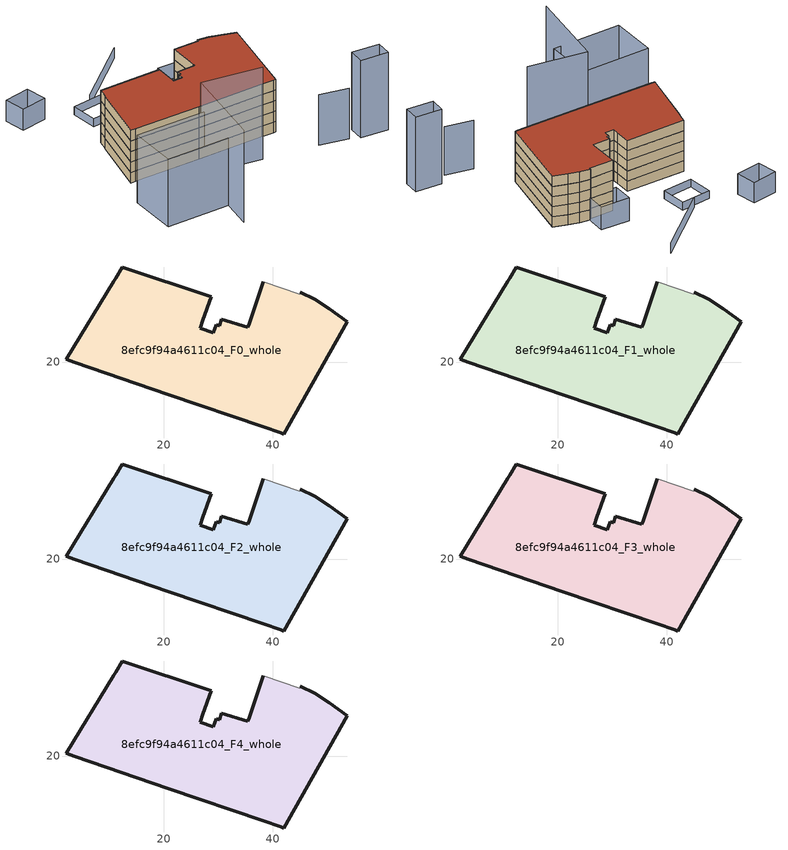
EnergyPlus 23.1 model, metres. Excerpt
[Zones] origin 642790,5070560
8efc9f94a4611c04_F0_whole
 floor ground (EU_floor_Construction): 42.1,6.75 53.72,27.36 50.42,29.76 47.81,31.57 45.11,32.87 45.01,32.47 38.31,34.77 35.7,27.07 35.4,26.37 30.6,27.87 30.3,26.67 29.6,26.87 29.1,25.37 26.7,26.17 27.2,27.67 28.7,31.97 12.39,37.48 11.19,35.38 10.79,34.88 2.08,20.47 3.48,19.97 20.89,13.96 38.3,8.05 41.5,6.95 z0
 wall outside (EU_wall_Construction): 45.11,32.87 47.81,31.57 50.42,29.76 53.72,27.36 42.1,6.75 41.5,6.95 38.3,8.05 20.89,13.96 3.48,19.97 2.08,20.47 10.79,34.88 11.19,35.38 12.39,37.48 28.7,31.97 27.2,27.67 26.7,26.17 29.1,25.37 29.6,26.87 30.3,26.67 30.6,27.87 35.4,26.37 35.7,27.07 38.31,34.77 z0:3
 wall adiabatic (EU_wall_Construction): 38.31,34.77 45.01,32.47 45.11,32.87 z0:3
8efc9f94a4611c04_F1_whole
 floor to 8efc9f94a4611c04_F0_whole (EU_floor_Construction): 42.1,6.75 53.72,27.36 50.42,29.76 47.81,31.57 45.11,32.87 45.01,32.47 38.31,34.77 35.7,27.07 35.4,26.37 30.6,27.87 30.3,26.67 29.6,26.87 29.1,25.37 26.7,26.17 27.2,27.67 28.7,31.97 12.39,37.48 11.19,35.38 10.79,34.88 2.08,20.47 3.48,19.97 20.89,13.96 38.3,8.05 41.5,6.95 z3
 wall outside (EU_wall_Construction): 45.11,32.87 47.81,31.57 50.42,29.76 53.72,27.36 42.1,6.75 41.5,6.95 38.3,8.05 20.89,13.96 3.48,19.97 2.08,20.47 10.79,34.88 11.19,35.38 12.39,37.48 28.7,31.97 27.2,27.67 26.7,26.17 29.1,25.37 29.6,26.87 30.3,26.67 30.6,27.87 35.4,26.37 35.7,27.07 38.31,34.77 z3:6
 wall adiabatic (EU_wall_Construction): 38.31,34.77 45.01,32.47 45.11,32.87 z3:6
8efc9f94a4611c04_F2_whole
 floor to 8efc9f94a4611c04_F1_whole (EU_floor_Construction): 42.1,6.75 53.72,27.36 50.42,29.76 47.81,31.57 45.11,32.87 45.01,32.47 38.31,34.77 35.7,27.07 35.4,26.37 30.6,27.87 30.3,26.67 29.6,26.87 29.1,25.37 26.7,26.17 27.2,27.67 28.7,31.97 12.39,37.48 11.19,35.38 10.79,34.88 2.08,20.47 3.48,19.97 20.89,13.96 38.3,8.05 41.5,6.95 z6
 wall outside (EU_wall_Construction): 45.11,32.87 47.81,31.57 50.42,29.76 53.72,27.36 42.1,6.75 41.5,6.95 38.3,8.05 20.89,13.96 3.48,19.97 2.08,20.47 10.79,34.88 11.19,35.38 12.39,37.48 28.7,31.97 27.2,27.67 26.7,26.17 29.1,25.37 29.6,26.87 30.3,26.67 30.6,27.87 35.4,26.37 35.7,27.07 38.31,34.77 z6:9
 wall adiabatic (EU_wall_Construction): 38.31,34.77 45.01,32.47 45.11,32.87 z6:9
8efc9f94a4611c04_F3_whole
 floor to 8efc9f94a4611c04_F2_whole (EU_floor_Construction): 42.1,6.75 53.72,27.36 50.42,29.76 47.81,31.57 45.11,32.87 45.01,32.47 38.31,34.77 35.7,27.07 35.4,26.37 30.6,27.87 30.3,26.67 29.6,26.87 29.1,25.37 26.7,26.17 27.2,27.67 28.7,31.97 12.39,37.48 11.19,35.38 10.79,34.88 2.08,20.47 3.48,19.97 20.89,13.96 38.3,8.05 41.5,6.95 z9
 wall outside (EU_wall_Construction): 45.11,32.87 47.81,31.57 50.42,29.76 53.72,27.36 42.1,6.75 41.5,6.95 38.3,8.05 20.89,13.96 3.48,19.97 2.08,20.47 10.79,34.88 11.19,35.38 12.39,37.48 28.7,31.97 27.2,27.67 26.7,26.17 29.1,25.37 29.6,26.87 30.3,26.67 30.6,27.87 35.4,26.37 35.7,27.07 38.31,34.77 z9:12
 wall adiabatic (EU_wall_Construction): 38.31,34.77 45.01,32.47 45.11,32.87 z9:12
8efc9f94a4611c04_F4_whole
 floor to 8efc9f94a4611c04_F3_whole (EU_floor_Construction): 42.1,6.75 53.72,27.36 50.42,29.76 47.81,31.57 45.11,32.87 45.01,32.47 38.31,34.77 35.7,27.07 35.4,26.37 30.6,27.87 30.3,26.67 29.6,26.87 29.1,25.37 26.7,26.17 27.2,27.67 28.7,31.97 12.39,37.48 11.19,35.38 10.79,34.88 2.08,20.47 3.48,19.97 20.89,13.96 38.3,8.05 41.5,6.95 z12
 wall outside (EU_wall_Construction): 45.11,32.87 47.81,31.57 50.42,29.76 53.72,27.36 42.1,6.75 41.5,6.95 38.3,8.05 20.89,13.96 3.48,19.97 2.08,20.47 10.79,34.88 11.19,35.38 12.39,37.48 28.7,31.97 27.2,27.67 26.7,26.17 29.1,25.37 29.6,26.87 30.3,26.67 30.6,27.87 35.4,26.37 35.7,27.07 38.31,34.77 z12:15
 wall adiabatic (EU_wall_Construction): 38.31,34.77 45.01,32.47 45.11,32.87 z12:15
 roof outside (EU_roof_Construction): 47.81,31.57 50.42,29.76 53.72,27.36 42.1,6.75 41.5,6.95 38.3,8.05 20.89,13.96 3.48,19.97 2.08,20.47 10.79,34.88 11.19,35.38 12.39,37.48 28.7,31.97 27.2,27.67 26.7,26.17 29.1,25.37 29.6,26.87 30.3,26.67 30.6,27.87 35.4,26.37 35.7,27.07 38.31,34.77 45.01,32.47 45.11,32.87 z15
shading: 43.46,-5.31 50.43,-9.28 z0:14.4; 54.07,-7.3 61.11,-10.27 / 61.11,-10.27 59.42,-14.28 / 59.42,-14.28 52.38,-11.32 / 52.38,-11.32 54.07,-7.3 z0:22.05; 4.22,-12.26 15.4,9.33 / 15.4,9.33 30.26,1.63 z0:26.2; -4.18,13.66 14.48,7.36 / 14.48,7.36 10.23,-5.24 / 10.23,-5.24 -8.43,1.06 / -8.43,1.06 -4.18,13.66 z0:19.2; 37.41,35.07 39.57,40.8 / 39.57,40.8 47.26,37.9 / 47.26,37.9 45.1,32.17 / 45.1,32.17 37.41,35.07 z0:6.7; 25.9,41.48 17.4,43.38 / 17.4,43.38 18.97,50.43 / 18.97,50.43 27.48,48.53 / 27.48,48.53 25.9,41.48 z0:2.3; 5.67,55.97 6.51,61.81 / 6.51,61.81 13.75,60.78 / 13.75,60.78 12.92,54.93 / 12.92,54.93 5.67,55.97 z0:6; 45.54,58.58 24.57,50.01 z0:3
[Building]
EU S2 Campaign: North Axis=0; Terrain=City; Solar Distribution=FullExterior
[Site:Location]
Lyon-Bron: Latitude=45.75; Longitude=5; Time Zone=1; Elevation=198
[SizingPeriod:WeatherFileDays]
AnnualSizingPeriod: Begin Month=1; Begin Day of Month=1; End Month=12; End Day of Month=31; Day of Week for Start Day=Monday; Use Weather File Daylight Saving Period=No; Use Weather File Rain and Snow Indicators=No
[MATERIAL]
EU_InternalMass_Material: Roughness=MediumRough; Thickness=0.1; Conductivity=1; Density=1800; Specific Heat=900; Thermal Absorptance=0.9; Solar Absorptance=0.7; Visible Absorptance=0.7
[MATERIAL:NOMASS] Roughness=MediumRough; Thermal Absorptance=0.9; Solar Absorptance=0.7; Visible Absorptance=0.7
Name | Thermal Resistance
EU_wall_NoMass | 1.97775
EU_roof_NoMass | 1.81626
EU_floor_NoMass | 1.84812
[CONSTRUCTION]
EU_wall_Construction: EU_wall_NoMass
EU_roof_Construction: EU_roof_NoMass
EU_floor_Construction: EU_floor_NoMass
EU_InternalMass_Construction: EU_InternalMass_Material
[ZONE] Type=1; Multiplier=1; Ceiling Height=autocalculate; Floor Area=autocalculate; Part of Total Floor Area=Yes
Name | Volume
8efc9f94a4611c04_F0_whole | 2627.75
8efc9f94a4611c04_F1_whole; 8efc9f94a4611c04_F2_whole; 8efc9f94a4611c04_F3_whole; 8efc9f94a4611c04_F4_whole | 2627.74
[INTERNALMASS] Construction=EU_InternalMass_Construction; Surface Area=875.912
Name | Zone or ZoneList
8efc9f94a4611c04_F0_whole_EU_InternalMass | 8efc9f94a4611c04_F0_whole
8efc9f94a4611c04_F1_whole_EU_InternalMass | 8efc9f94a4611c04_F1_whole
8efc9f94a4611c04_F2_whole_EU_InternalMass | 8efc9f94a4611c04_F2_whole
8efc9f94a4611c04_F3_whole_EU_InternalMass | 8efc9f94a4611c04_F3_whole
8efc9f94a4611c04_F4_whole_EU_InternalMass | 8efc9f94a4611c04_F4_whole
[OTHEREQUIPMENT] Fuel Type=Electricity; Design Level Calculation Method=Watts/Area; Power per Zone Floor Area=1; Fraction Latent=0; Fraction Radiant=0; Fraction Lost=0; Carbon Dioxide Generation Rate=0; EndUse Subcategory=EU_Step8_InternalGains
Name | Zone or ZoneList or Space or SpaceList | Schedule
EU_Step8_InternalGain_8efc9f94a4611c04_F0_whole_f000 | 8efc9f94a4611c04_F0_whole | EU_Step8_GainSchedule_8efc9f94a4611c04_F0_whole_f000
EU_Step8_InternalGain_8efc9f94a4611c04_F1_whole_f000 | 8efc9f94a4611c04_F1_whole | EU_Step8_GainSchedule_8efc9f94a4611c04_F1_whole_f000
EU_Step8_InternalGain_8efc9f94a4611c04_F2_whole_f000 | 8efc9f94a4611c04_F2_whole | EU_Step8_GainSchedule_8efc9f94a4611c04_F2_whole_f000
EU_Step8_InternalGain_8efc9f94a4611c04_F3_whole_f000 | 8efc9f94a4611c04_F3_whole | EU_Step8_GainSchedule_8efc9f94a4611c04_F3_whole_f000
EU_Step8_InternalGain_8efc9f94a4611c04_F4_whole_f000 | 8efc9f94a4611c04_F4_whole | EU_Step8_GainSchedule_8efc9f94a4611c04_F4_whole_f000
[ZONEVENTILATION:DESIGNFLOWRATE] Schedule=EU_AlwaysOn; Design Flow Rate Calculation Method=AirChanges/Hour; Air Changes per Hour=0.759424; Ventilation Type=Natural; Fan Pressure Rise=0; Fan Total Efficiency=1; Constant Term Coefficient=1; Temperature Term Coefficient=0; Velocity Term Coefficient=0; Velocity Squared Term Coefficient=0; Minimum Indoor Temperature=-100; Maximum Indoor Temperature=100; Delta Temperature=-100; Minimum Outdoor Temperature=-100; Maximum Outdoor Temperature=100; Maximum Wind Speed=40
Name | Zone or ZoneList or Space or SpaceList
EU_ConstantAir_8efc9f94a4611c04_F0_whole | 8efc9f94a4611c04_F0_whole
EU_ConstantAir_8efc9f94a4611c04_F1_whole | 8efc9f94a4611c04_F1_whole
EU_ConstantAir_8efc9f94a4611c04_F2_whole | 8efc9f94a4611c04_F2_whole
EU_ConstantAir_8efc9f94a4611c04_F3_whole | 8efc9f94a4611c04_F3_whole
EU_ConstantAir_8efc9f94a4611c04_F4_whole | 8efc9f94a4611c04_F4_whole
[HVACTEMPLATE:THERMOSTAT] Constant Heating Setpoint=20; Constant Cooling Setpoint=50
EU_HeatOnly_8efc9f94a4611c04_F0_whole; EU_HeatOnly_8efc9f94a4611c04_F1_whole; EU_HeatOnly_8efc9f94a4611c04_F2_whole; EU_HeatOnly_8efc9f94a4611c04_F3_whole; EU_HeatOnly_8efc9f94a4611c04_F4_whole
[HVACTEMPLATE:ZONE:IDEALLOADSAIRSYSTEM] System Availability Schedule=EU_AlwaysOn; Maximum Heating Supply Air Temperature=50; Minimum Cooling Supply Air Temperature=13; Maximum Heating Supply Air Humidity Ratio=0.0156; Minimum Cooling Supply Air Humidity Ratio=0.0077; Heating Limit=NoLimit; Cooling Limit=NoLimit; Heating Availability Schedule=EU_AlwaysOn; Cooling Availability Schedule=EU_CoolingOff; Dehumidification Control Type=ConstantSensibleHeatRatio; Cooling Sensible Heat Ratio=0.7; Dehumidification Setpoint=60; Humidification Control Type=None; Humidification Setpoint=30; Outdoor Air Method=None; Outdoor Air Flow Rate per Person=0.00944; Outdoor Air Flow Rate per Zone Floor Area=0; Outdoor Air Flow Rate per Zone=0; Demand Controlled Ventilation Type=None; Outdoor Air Economizer Type=NoEconomizer; Heat Recovery Type=None; Sensible Heat Recovery Effectiveness=0.7; Latent Heat Recovery Effectiveness=0.65
Name | Template Thermostat
8efc9f94a4611c04_F0_whole | EU_HeatOnly_8efc9f94a4611c04_F0_whole
8efc9f94a4611c04_F1_whole | EU_HeatOnly_8efc9f94a4611c04_F1_whole
8efc9f94a4611c04_F2_whole | EU_HeatOnly_8efc9f94a4611c04_F2_whole
8efc9f94a4611c04_F3_whole | EU_HeatOnly_8efc9f94a4611c04_F3_whole
8efc9f94a4611c04_F4_whole | EU_HeatOnly_8efc9f94a4611c04_F4_whole
[SIZING:ZONE] Zone Cooling Design Supply Air Temperature Input Method=SupplyAirTemperature; Zone Cooling Design Supply Air Temperature=13; Zone Heating Design Supply Air Temperature Input Method=SupplyAirTemperature; Zone Heating Design Supply Air Temperature=50; Zone Cooling Design Supply Air Humidity Ratio=0.008; Zone Heating Design Supply Air Humidity Ratio=0.008; Cooling Design Air Flow Method=DesignDay; Cooling Design Air Flow Rate=0; Cooling Minimum Air Flow per Zone Floor Area=0.000762; Cooling Minimum Air Flow=0; Cooling Minimum Air Flow Fraction=0.2; Heating Design Air Flow Method=DesignDay; Heating Design Air Flow Rate=0; Heating Maximum Air Flow per Zone Floor Area=0.002032; Heating Maximum Air Flow=0.141576; Heating Maximum Air Flow Fraction=0.3; Account for Dedicated Outdoor Air System=No; Dedicated Outdoor Air System Control Strategy=NeutralSupplyAir; Dedicated Outdoor Air Low Setpoint Temperature for Design=autosize; Dedicated Outdoor Air High Setpoint Temperature for Design=autosize; Zone Load Sizing Method=Sensible Load Only No Latent Load; Zone Latent Cooling Design Supply Air Humidity Ratio Input Method=HumidityRatioDifference; Zone Cooling Design Supply Air Humidity Ratio Difference=0.005; Zone Latent Heating Design Supply Air Humidity Ratio Input Method=HumidityRatioDifference; Zone Humidification Design Supply Air Humidity Ratio Difference=0.005
8efc9f94a4611c04_F0_whole; 8efc9f94a4611c04_F1_whole; 8efc9f94a4611c04_F2_whole; 8efc9f94a4611c04_F3_whole; 8efc9f94a4611c04_F4_whole
[SCHEDULE:CONSTANT]
Name | Hourly Value
EU_AlwaysOn | 1
EU_CoolingOff | 0
[SCHEDULE:FILE] Column Number=1; Rows to Skip at Top=0; Number of Hours of Data=8760; Column Separator=Comma; Interpolate to Timestep=No; Minutes per Item=60; Adjust Schedule for Daylight Savings=Yes
Name | File
EU_Step8_GainSchedule_8efc9f94a4611c04_F0_whole_f000 | ../../schedules/8efc9f94a4611c04/8efc9f94a4611c04_F0_whole_f000_gain.csv
EU_Step8_GainSchedule_8efc9f94a4611c04_F1_whole_f000 | ../../schedules/8efc9f94a4611c04/8efc9f94a4611c04_F1_whole_f000_gain.csv
EU_Step8_GainSchedule_8efc9f94a4611c04_F2_whole_f000 | ../../schedules/8efc9f94a4611c04/8efc9f94a4611c04_F2_whole_f000_gain.csv
EU_Step8_GainSchedule_8efc9f94a4611c04_F3_whole_f000 | ../../schedules/8efc9f94a4611c04/8efc9f94a4611c04_F3_whole_f000_gain.csv
EU_Step8_GainSchedule_8efc9f94a4611c04_F4_whole_f000 | ../../schedules/8efc9f94a4611c04/8efc9f94a4611c04_F4_whole_f000_gain.csv
